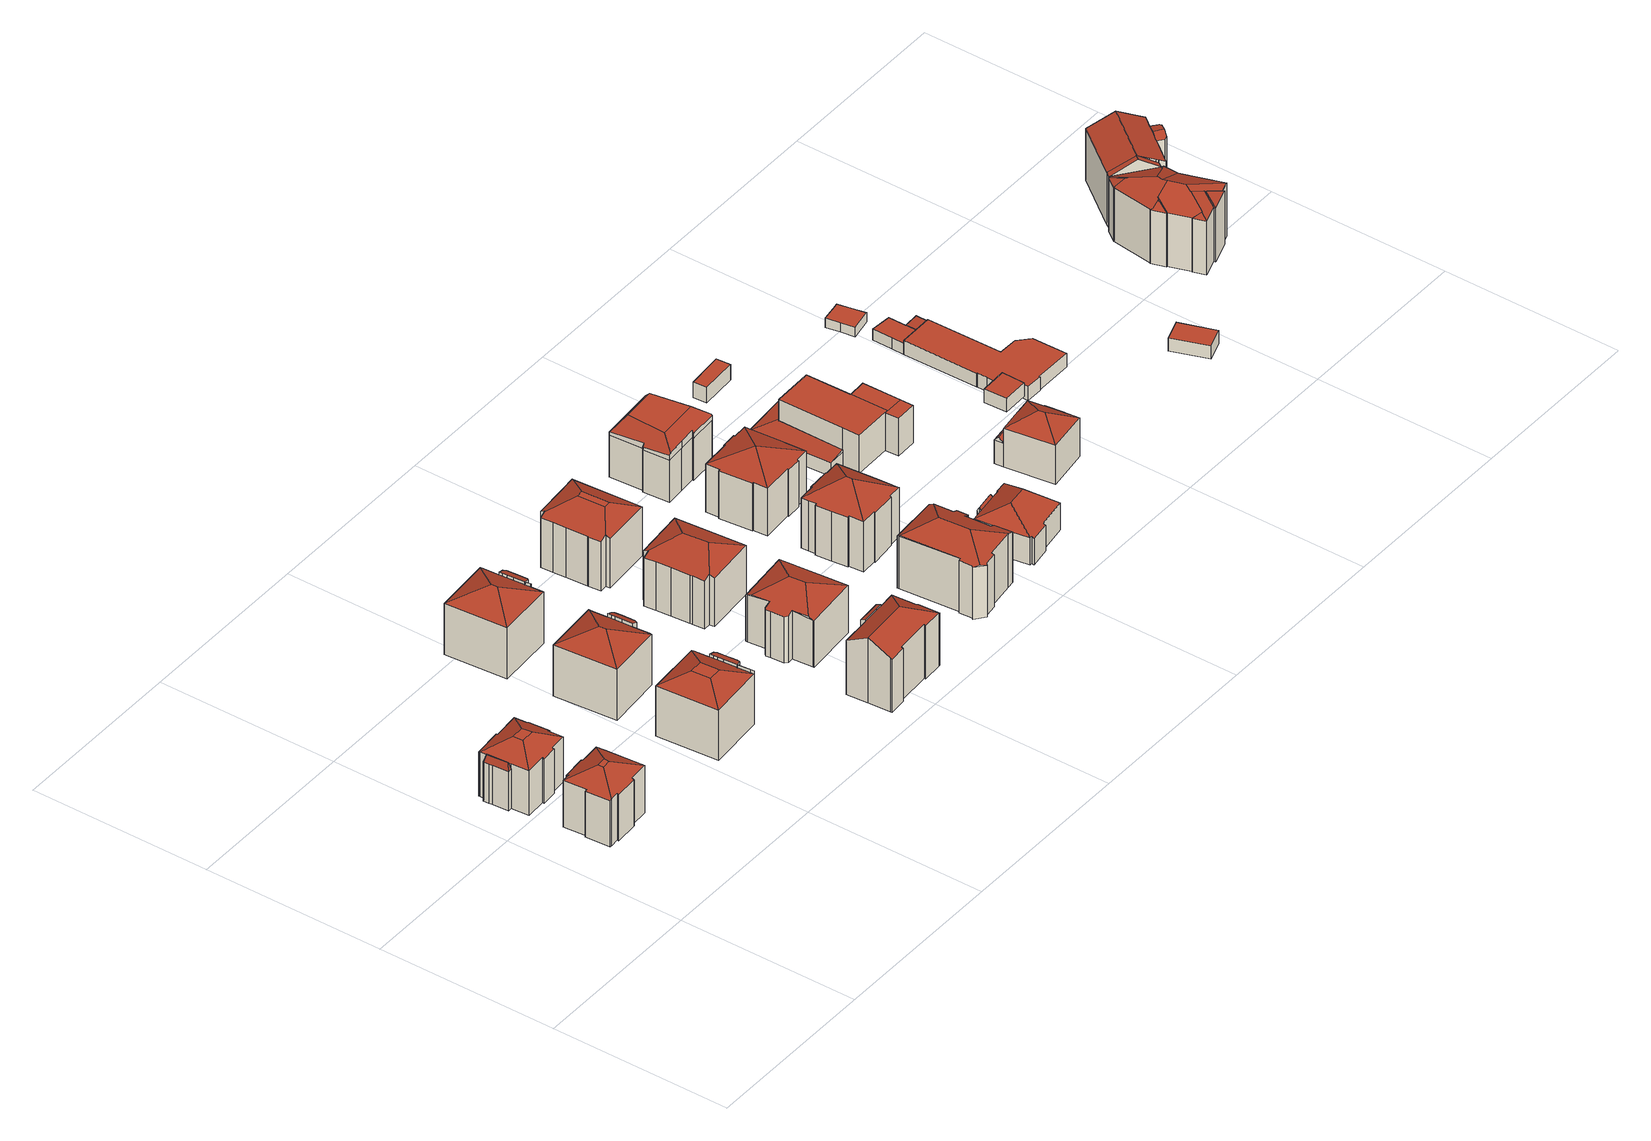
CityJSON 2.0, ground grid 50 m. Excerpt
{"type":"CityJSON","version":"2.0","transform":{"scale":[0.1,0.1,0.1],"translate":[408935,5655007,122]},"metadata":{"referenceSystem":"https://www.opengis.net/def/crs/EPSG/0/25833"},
"CityObjects":{
"building1":{"type":"Building","attributes":{"Dachtyp_tdc":"tdcCutTentRoof","Gemeindeschluessel":14612000,"Dachneigung":26.73,"QualitaetDacherkennung":66,"Geometrietyp2DReferenz":"3000","measuredHeight":16.98,"function":"31001_9998","roofType":"9999"},"geometry":[{"type":"Solid","lod":"2","boundaries":[[[[0,1,2,3]],[[1,4,5,2]],[[4,6,7,5]],[[6,8,9,7]],[[8,10,11,9]],[[10,12,13,11]],[[12,14,15,13]],[[14,16,17,15]],[[16,18,19,17]],[[18,20,21,19]],[[20,22,23,21]],[[22,24,25,23]],[[24,26,27,25]],[[26,28,29,27]],[[28,30,31,29]],[[30,32,33,31]],[[32,0,3,33]],[[10,8,6,4,34,35]],[[20,18,16,14,12,10,35,36]],[[28,26,24,22,20,36,37]],[[4,1,0,32,30,28,37,34]],[[37,36,35,34]],[[3,2,5,7,9,11,13,15,17,19,21,23,25,27,29,31,33]]]],"semantics":{"surfaces":[{"type":"WallSurface"},{"type":"RoofSurface"},{"type":"GroundSurface"}],"values":[[0,0,0,0,0,0,0,0,0,0,0,0,0,0,0,0,0,1,1,1,1,1,2]]}}]},
"building2":{"type":"Building","attributes":{"Gemeindeschluessel":14612000,"Geometrietyp2DReferenz":"3000","function":"31001_9998","roofType":"9999"},"children":["building2-1","building2-2"]},
"building2-1":{"type":"BuildingPart","attributes":{"Dachtyp_tdc":"tdcFreeFormRoof","Dachneigung":77.11,"QualitaetDacherkennung":40,"Geometrietyp2DReferenz":"3000","measuredHeight":13.89,"roofType":"5000"},"parents":["building2"],"geometry":[{"type":"MultiSurface","lod":"2","boundaries":[[[38,39,40,41]],[[42,43,44,45]],[[43,46,47,44]],[[41,40,45,44,47,48]],[[46,49,48,47]],[[49,38,41,48]],[[43,42,50]],[[42,39,51,50]],[[39,38,51]],[[38,49,46,43,50,51]]],"semantics":{"surfaces":[{"type":"WallSurface"},{"type":"GroundSurface"},{"type":"RoofSurface"}],"values":[0,0,0,1,0,0,2,2,2,2]}}]},
"building2-2":{"type":"BuildingPart","attributes":{"Dachtyp_tdc":"tdcCutTentRoof","Dachneigung":28.08,"QualitaetDacherkennung":57,"Geometrietyp2DReferenz":"3000","measuredHeight":16.33,"roofType":"9999"},"parents":["building2"],"geometry":[{"type":"MultiSurface","lod":"2","boundaries":[[[52,53,54,55]],[[53,56,57,54]],[[56,58,59,57]],[[58,60,61,59]],[[60,62,63,61]],[[62,64,65,63]],[[64,66,67,65]],[[66,68,69,67]],[[68,70,71,69]],[[70,72,73,71]],[[72,74,75,73]],[[74,76,45,75]],[[76,42,45]],[[53,52,77,78,79,80,81]],[[80,82,83,81]],[[55,54,57,59,61,63,65,67,69,71,73,75,45,40,84,85,86]],[[87,40,39]],[[87,79,84,40]],[[79,78,85,84]],[[78,77,86,85]],[[77,52,55,86]],[[64,62,60,58,56,53,81,83]],[[74,72,70,68,66,64,83,82]],[[79,87,76,74,82,80]]],"semantics":{"surfaces":[{"type":"WallSurface"},{"type":"RoofSurface"},{"type":"GroundSurface"}],"values":[0,0,0,0,0,0,0,0,0,0,0,0,0,1,1,2,0,0,0,0,0,1,1,1]}}]},
"building3":{"type":"Building","attributes":{"Gemeindeschluessel":14612000,"Geometrietyp2DReferenz":"3000","function":"31001_9998","roofType":"9999"},"children":["building3-1","building3-2"]},
"building3-1":{"type":"BuildingPart","attributes":{"Dachtyp_tdc":"tdcPolyFlatRoof","Dachneigung":19.71,"QualitaetDacherkennung":55,"Geometrietyp2DReferenz":"3000","measuredHeight":15.86,"roofType":"2100"},"parents":["building3"],"geometry":[{"type":"MultiSurface","lod":"2","boundaries":[[[88,89,90,91]],[[89,92,93,90]],[[92,94,95,93]],[[94,96,97,95]],[[96,98,99,97]],[[98,100,101,99]],[[100,102,103,101]],[[102,104,105,106,103]],[[107,88,91,108,109]],[[107,104,102,100,98,96,94,92,89,88]],[[91,90,93,95,97,99,101,103,106,108]]],"semantics":{"surfaces":[{"type":"WallSurface"},{"type":"RoofSurface"},{"type":"GroundSurface"}],"values":[0,0,0,0,0,0,0,0,0,1,2]}}]},
"building3-2":{"type":"BuildingPart","attributes":{"Dachtyp_tdc":"tdcCutTentRoof","Dachneigung":25,"QualitaetDacherkennung":68,"Geometrietyp2DReferenz":"3000","measuredHeight":17.75,"roofType":"9999"},"parents":["building3"],"geometry":[{"type":"MultiSurface","lod":"2","boundaries":[[[105,110,111,106]],[[110,112,113,111]],[[112,114,115,113]],[[114,116,117,115]],[[116,109,108,117]],[[110,105,118,119]],[[112,110,119,120]],[[114,112,120,121]],[[105,109,116,114,121,118]],[[121,120,119,118]],[[106,111,113,115,117,108]]],"semantics":{"surfaces":[{"type":"WallSurface"},{"type":"RoofSurface"},{"type":"GroundSurface"}],"values":[0,0,0,0,0,1,1,1,1,1,2]}}]},
"building4":{"type":"Building","attributes":{"Gemeindeschluessel":14612000,"Geometrietyp2DReferenz":"3000","function":"31001_9998","roofType":"9999"},"children":["building4-1","building4-2"]},
"building4-1":{"type":"BuildingPart","attributes":{"Dachtyp_tdc":"tdcHipRoof","Dachneigung":24.87,"QualitaetDacherkennung":75,"Geometrietyp2DReferenz":"3000","measuredHeight":18.66,"roofType":"3200"},"parents":["building4"],"geometry":[{"type":"MultiSurface","lod":"2","boundaries":[[[122,123,124,125]],[[123,126,127,124]],[[126,128,129,127]],[[128,130,131,129]],[[130,132,133,131]],[[132,134,135,133]],[[134,136,137,135]],[[136,138,139,137]],[[130,128,140]],[[134,132,141]],[[128,126,123,122,138,136,134,141,140]],[[132,130,140,141]],[[125,124,127,129,131,133,135,137,139]]],"semantics":{"surfaces":[{"type":"WallSurface"},{"type":"RoofSurface"},{"type":"GroundSurface"}],"values":[0,0,0,0,0,0,0,0,1,1,1,1,2]}}]},
"building4-2":{"type":"BuildingPart","attributes":{"Dachtyp_tdc":"tdcPolyFlatRoof","Dachneigung":23.01,"QualitaetDacherkennung":56,"Geometrietyp2DReferenz":"3000","measuredHeight":16.07,"roofType":"2100"},"parents":["building4"],"geometry":[{"type":"MultiSurface","lod":"2","boundaries":[[[142,143,144,139,138]],[[143,145,146,144]],[[145,147,148,146]],[[147,149,150,148]],[[149,151,152,150]],[[151,153,154,152]],[[153,155,122,125,154]],[[153,151,149,147,145,143,142,155]],[[125,139,144,146,148,150,152,154]]],"semantics":{"surfaces":[{"type":"WallSurface"},{"type":"RoofSurface"},{"type":"GroundSurface"}],"values":[0,0,0,0,0,0,0,1,2]}}]},
"building5":{"type":"Building","attributes":{"Gemeindeschluessel":14612000,"Geometrietyp2DReferenz":"3000","function":"31001_9998","roofType":"9999"},"children":["building5-1","building5-2"]},
"building5-1":{"type":"BuildingPart","attributes":{"Dachtyp_tdc":"tdcHipRoof","Dachneigung":24.49,"QualitaetDacherkennung":75,"Geometrietyp2DReferenz":"3000","measuredHeight":18.8,"roofType":"3200"},"parents":["building5"],"geometry":[{"type":"MultiSurface","lod":"2","boundaries":[[[156,157,158,159]],[[157,160,161,158]],[[160,162,163,161]],[[162,164,165,163]],[[164,166,167,165]],[[166,168,169,167]],[[168,170,171,169]],[[170,172,173,171]],[[168,166,174]],[[164,162,175]],[[166,164,175,174]],[[162,160,157,156,172,170,168,174,175]],[[159,158,161,163,165,167,169,171,173]]],"semantics":{"surfaces":[{"type":"WallSurface"},{"type":"RoofSurface"},{"type":"GroundSurface"}],"values":[0,0,0,0,0,0,0,0,1,1,1,1,2]}}]},
"building5-2":{"type":"BuildingPart","attributes":{"Dachtyp_tdc":"tdcPolyFlatRoof","Dachneigung":21.54,"QualitaetDacherkennung":62,"Geometrietyp2DReferenz":"3000","measuredHeight":16.21,"roofType":"2100"},"parents":["building5"],"geometry":[{"type":"MultiSurface","lod":"2","boundaries":[[[176,177,178,179]],[[177,180,181,178]],[[180,182,183,181]],[[182,184,185,183]],[[184,186,187,185]],[[186,188,158,187]],[[188,189,156,159,158]],[[190,176,179,173,172]],[[190,189,188,186,184,182,180,177,176]],[[179,178,181,183,185,187,158,159,173]]],"semantics":{"surfaces":[{"type":"WallSurface"},{"type":"RoofSurface"},{"type":"GroundSurface"}],"values":[0,0,0,0,0,0,0,0,1,2]}}]},
"building6":{"type":"Building","attributes":{"Gemeindeschluessel":14612000,"Geometrietyp2DReferenz":"3000","function":"31001_9998","roofType":"9999"},"children":["building6-1","building6-2"]},
"building6-1":{"type":"BuildingPart","attributes":{"Dachtyp_tdc":"tdcPolyFlatRoof","Dachneigung":26.39,"QualitaetDacherkennung":33,"Geometrietyp2DReferenz":"3000","measuredHeight":16.62,"roofType":"2100"},"parents":["building6"],"geometry":[{"type":"MultiSurface","lod":"2","boundaries":[[[191,192,193,194,195]],[[196,197,198,199,200]],[[197,191,195,198]],[[197,196,192,191]],[[195,194,199,198]]],"semantics":{"surfaces":[{"type":"WallSurface"},{"type":"RoofSurface"},{"type":"GroundSurface"}],"values":[0,0,0,1,2]}}]},
"building6-2":{"type":"BuildingPart","attributes":{"Dachtyp_tdc":"tdcHipAndGableRoof","Dachneigung":29,"QualitaetDacherkennung":62,"Geometrietyp2DReferenz":"3000","measuredHeight":19.42,"roofType":"5000"},"parents":["building6"],"geometry":[{"type":"MultiSurface","lod":"2","boundaries":[[[201,202,203,204]],[[202,205,206,203]],[[205,207,208,206]],[[207,209,210,208]],[[209,211,212,210]],[[211,200,199,212]],[[193,213,214,194]],[[213,215,216,214]],[[215,217,218,216]],[[217,219,220,218]],[[219,221,222,220]],[[221,223,224,222]],[[223,225,226,224]],[[225,201,204,226]],[[221,219,217,215,213,227]],[[213,193,200,211,209,227]],[[209,207,205,202,201,225,223,221,227]],[[204,203,206,208,210,212,199,194,214,216,218,220,222,224,226]]],"semantics":{"surfaces":[{"type":"WallSurface"},{"type":"RoofSurface"},{"type":"GroundSurface"}],"values":[0,0,0,0,0,0,0,0,0,0,0,0,0,0,1,1,1,2]}}]},
"building7":{"type":"Building","attributes":{"Dachtyp_tdc":"tdcFreeFormRoof","Gemeindeschluessel":14612000,"Dachneigung":18.86,"QualitaetDacherkennung":61,"Geometrietyp2DReferenz":"3000","measuredHeight":17.01,"function":"31001_9998","roofType":"5000"},"geometry":[{"type":"Solid","lod":"2","boundaries":[[[[228,229,230,231]],[[229,232,233,230]],[[232,234,235,233]],[[234,236,237,235]],[[236,238,239,237]],[[238,240,241,239]],[[240,242,243,241]],[[242,244,245,243]],[[244,242,246,247,248]],[[249,250,240,238,236]],[[246,242,240,250]],[[251,247,246,250,249,234,232,229,228,252,253]],[[251,248,247]],[[236,234,249]],[[245,254,255,256,257,231,230,233,235,237,239,241,243]],[[244,248,254,245]],[[248,251,255,254]],[[251,253,256,255]],[[253,252,257,256]],[[252,228,231,257]]]],"semantics":{"surfaces":[{"type":"WallSurface"},{"type":"RoofSurface"},{"type":"GroundSurface"}],"values":[[0,0,0,0,0,0,0,0,1,1,1,1,0,0,2,0,0,0,0,0]]}}]},
"building8":{"type":"Building","attributes":{"Dachtyp_tdc":"tdcFreeFormRoof","Gemeindeschluessel":14612000,"Dachneigung":17.8,"QualitaetDacherkennung":65,"Geometrietyp2DReferenz":"3000","measuredHeight":17.29,"function":"31001_9998","roofType":"5000"},"geometry":[{"type":"Solid","lod":"2","boundaries":[[[[258,259,260,261]],[[259,262,263,260]],[[262,264,265,263]],[[264,266,267,265]],[[266,268,269,267]],[[268,270,271,269]],[[270,272,273,271]],[[272,274,275,273]],[[274,276,277,275]],[[276,278,279,277]],[[278,280,281,279]],[[280,258,261,281]],[[272,270,282,283]],[[284,285,268,266]],[[282,270,268,285]],[[274,283,282,285,284,264,262,259,258,280,278,276]],[[274,272,283]],[[266,264,284]],[[261,260,263,265,267,269,271,273,275,277,279,281]]]],"semantics":{"surfaces":[{"type":"WallSurface"},{"type":"RoofSurface"},{"type":"GroundSurface"}],"values":[[0,0,0,0,0,0,0,0,0,0,0,0,1,1,1,1,0,0,2]]}}]},
"building9":{"type":"Building","attributes":{"Dachtyp_tdc":"tdcFreeFormRoof","Gemeindeschluessel":14612000,"Dachneigung":18.65,"QualitaetDacherkennung":57,"Geometrietyp2DReferenz":"3000","measuredHeight":17.56,"function":"31001_9998","roofType":"5000"},"geometry":[{"type":"Solid","lod":"2","boundaries":[[[[286,287,288,289]],[[287,290,291,288]],[[290,292,293,291]],[[292,294,295,293]],[[294,296,297,295]],[[296,298,299,297]],[[298,300,301,299]],[[300,302,303,301]],[[302,304,305,303]],[[304,306,307,305]],[[306,308,309,307]],[[308,310,311,309]],[[310,286,289,311]],[[296,312,313,300,298]],[[300,313,314,315,286,310,308,306,304,302]],[[316,294,292,290,287,315,314]],[[312,296,294,316]],[[313,312,316,314]],[[287,286,315]],[[289,288,291,293,295,297,299,301,303,305,307,309,311]]]],"semantics":{"surfaces":[{"type":"WallSurface"},{"type":"RoofSurface"},{"type":"GroundSurface"}],"values":[[0,0,0,0,0,0,0,0,0,0,0,0,0,1,1,1,1,1,0,2]]}}]},
"building10":{"type":"Building","attributes":{"Dachtyp_tdc":"tdcFreeFormRoof","Gemeindeschluessel":14612000,"Dachneigung":24.29,"QualitaetDacherkennung":61,"Geometrietyp2DReferenz":"3000","measuredHeight":18.85,"function":"31001_9998","roofType":"5000"},"geometry":[{"type":"Solid","lod":"2","boundaries":[[[[317,318,319,320]],[[318,321,322,319]],[[321,323,324,322]],[[323,325,326,324]],[[325,327,328,326]],[[329,330,331,332,333,334,335,336]],[[337,338,321,318,317,339]],[[331,340,341,342,343,344,327,325,323,338,337,332]],[[333,332,337,339,345,346,347,348]],[[330,340,331]],[[317,345,339]],[[323,321,338]],[[348,334,333]],[[328,349,350,351,352,353,354,355,356,357,358,359,360,361,362,320,319,322,324,326]],[[327,344,349,328]],[[344,343,350,349]],[[343,342,351,350]],[[342,341,352,351]],[[341,340,353,352]],[[340,330,354,353]],[[330,329,355,354]],[[329,336,356,355]],[[336,335,357,356]],[[335,334,358,357]],[[334,348,359,358]],[[348,347,360,359]],[[347,346,361,360]],[[346,345,362,361]],[[345,317,320,362]]]],"semantics":{"surfaces":[{"type":"WallSurface"},{"type":"RoofSurface"},{"type":"GroundSurface"}],"values":[[0,0,0,0,0,1,1,1,1,0,0,0,0,2,0,0,0,0,0,0,0,0,0,0,0,0,0,0,0]]}}]},
"building11":{"type":"Building","attributes":{"Dachtyp_tdc":"tdcHipRoof","Gemeindeschluessel":14612000,"Dachneigung":30.16,"QualitaetDacherkennung":47,"Geometrietyp2DReferenz":"3000","measuredHeight":19.19,"function":"31001_9998","roofType":"3200"},"geometry":[{"type":"Solid","lod":"2","boundaries":[[[[363,364,365,366]],[[364,367,368,365]],[[367,369,370,368]],[[369,371,372,370]],[[371,373,374,372]],[[373,375,376,374]],[[375,377,378,376]],[[377,379,380,378]],[[379,381,382,380]],[[381,383,384,382]],[[383,385,386,384]],[[385,387,388,386]],[[387,389,390,388]],[[389,391,392,390]],[[391,393,394,392]],[[393,395,396,394]],[[395,397,398,396]],[[397,399,400,398]],[[399,401,402,400]],[[401,403,404,402]],[[403,363,366,404]],[[399,397,395,393,391,389,405]],[[381,379,377,375,373,371,406]],[[389,387,385,383,381,406,405]],[[371,369,367,364,363,403,401,399,405,406]],[[366,365,368,370,372,374,376,378,380,382,384,386,388,390,392,394,396,398,400,402,404]]]],"semantics":{"surfaces":[{"type":"WallSurface"},{"type":"RoofSurface"},{"type":"GroundSurface"}],"values":[[0,0,0,0,0,0,0,0,0,0,0,0,0,0,0,0,0,0,0,0,0,1,1,1,1,2]]}}]},
"building12":{"type":"Building","attributes":{"Gemeindeschluessel":14612000,"Geometrietyp2DReferenz":"3000","function":"31001_9998","roofType":"9999"},"children":["building12-1","building12-2"]},
"building12-1":{"type":"BuildingPart","attributes":{"Dachtyp_tdc":"tdcFreeFormRoof","Dachneigung":62.39,"QualitaetDacherkennung":47,"Geometrietyp2DReferenz":"3000","measuredHeight":13.02,"roofType":"5000"},"parents":["building12"],"geometry":[{"type":"MultiSurface","lod":"2","boundaries":[[[407,408,409,410]],[[408,411,412,409]],[[411,413,414,412]],[[413,415,416,414]],[[415,417,418,416]],[[417,415,419]],[[415,413,420,419]],[[413,411,408,407,411,420]],[[411,417,419,420]],[[409,412,414,416,418,412,410]]],"semantics":{"surfaces":[{"type":"WallSurface"},{"type":"RoofSurface"},{"type":"GroundSurface"}],"values":[0,0,0,0,0,1,1,1,1,2]}}]},
"building12-2":{"type":"BuildingPart","attributes":{"Dachtyp_tdc":"tdcTentRoof","Dachneigung":20.46,"QualitaetDacherkennung":60,"Geometrietyp2DReferenz":"3000","measuredHeight":17.41,"roofType":"3500"},"parents":["building12"],"geometry":[{"type":"MultiSurface","lod":"2","boundaries":[[[421,422,423,424]],[[422,425,426,423]],[[425,427,428,426]],[[427,429,410,428]],[[429,407,410]],[[430,418,417]],[[430,431,432,418]],[[431,433,434,432]],[[433,435,436,434]],[[435,437,438,436]],[[437,439,440,438]],[[439,441,442,440]],[[441,443,444,442]],[[443,445,446,444]],[[445,447,448,446]],[[447,449,450,448]],[[449,451,452,450]],[[451,453,454,452]],[[453,455,456,454]],[[455,421,424,456]],[[431,430,429,427,425,457]],[[441,439,437,435,433,431,457]],[[451,449,447,445,443,441,457]],[[425,422,421,455,453,451,457]],[[424,423,426,428,410,412,418,432,434,436,438,440,442,444,446,448,450,452,454,456]]],"semantics":{"surfaces":[{"type":"WallSurface"},{"type":"RoofSurface"},{"type":"GroundSurface"}],"values":[0,0,0,0,0,0,0,0,0,0,0,0,0,0,0,0,0,0,0,0,1,1,1,1,2]}}]},
"building13":{"type":"Building","attributes":{"Dachtyp_tdc":"tdcPolyFlatRoof","Gemeindeschluessel":14612000,"Dachneigung":4.32,"QualitaetDacherkennung":71,"Geometrietyp2DReferenz":"3000","measuredHeight":3.42,"function":"31001_9998","roofType":"2100"},"geometry":[{"type":"Solid","lod":"2","boundaries":[[[[458,459,460,461]],[[459,462,463,460]],[[462,464,465,463]],[[464,458,461,465]],[[464,462,459,458]],[[461,460,463,465]]]],"semantics":{"surfaces":[{"type":"WallSurface"},{"type":"RoofSurface"},{"type":"GroundSurface"}],"values":[[0,0,0,0,1,2]]}}]},
"building14":{"type":"Building","attributes":{"Dachtyp_tdc":"tdcPolyFlatRoof","Gemeindeschluessel":14612000,"Dachneigung":3.71,"QualitaetDacherkennung":83,"Geometrietyp2DReferenz":"3000","measuredHeight":3.34,"function":"31001_9998","roofType":"2100"},"geometry":[{"type":"Solid","lod":"2","boundaries":[[[[466,467,468,469]],[[467,470,471,468]],[[470,472,473,471]],[[472,474,475,473]],[[474,476,477,475]],[[476,478,479,477]],[[478,458,480,479]],[[458,466,469,480]],[[458,478,476,474,472,470,467,466]],[[469,468,471,473,475,477,479,480]]]],"semantics":{"surfaces":[{"type":"WallSurface"},{"type":"RoofSurface"},{"type":"GroundSurface"}],"values":[[0,0,0,0,0,0,0,0,1,2]]}}]},
"building15":{"type":"Building","attributes":{"Dachtyp_tdc":"tdcFreeFormRoof","Gemeindeschluessel":14612000,"Dachneigung":2.42,"QualitaetDacherkennung":32,"Geometrietyp2DReferenz":"3000","measuredHeight":17.96,"function":"31001_9998","roofType":"5000"},"geometry":[{"type":"Solid","lod":"2","boundaries":[[[[481,482,483,484]],[[482,485,486,483]],[[485,487,488,486]],[[487,489,490,488]],[[489,491,492,490]],[[491,493,494,492]],[[493,495,496,494]],[[495,497,498,496]],[[497,499,500,498]],[[499,501,502,500]],[[501,503,504,502]],[[503,505,506,504]],[[505,507,508,506]],[[507,509,510,508]],[[509,511,512,510]],[[511,513,514,512]],[[513,515,516,514]],[[517,487,485,518,519,520,521,522]],[[523,517,522,524,525,526,527,528,529,530,531]],[[532,525,524,533,534,535,536,537]],[[538,539,534,533,521,520,540]],[[524,522,521,533]],[[513,538,540,515]],[[515,540,520,519,481]],[[511,539,538,513]],[[509,535,534,539,511]],[[503,532,537,505]],[[515,481,484,516]],[[505,537,536,507]],[[507,536,535,509]],[[501,526,525,532,503]],[[489,523,531,491]],[[491,531,530,493]],[[493,530,529,495]],[[495,529,528,497]],[[497,528,527,499]],[[487,517,523,489]],[[481,519,518,482]],[[499,527,526,501]],[[484,483,486,488,490,492,494,496,498,500,502,504,506,508,510,512,514,516]],[[482,518,485]]]],"semantics":{"surfaces":[{"type":"WallSurface"},{"type":"RoofSurface"},{"type":"GroundSurface"}],"values":[[0,0,0,0,0,0,0,0,0,0,0,0,0,0,0,0,0,1,1,1,1,1,0,0,0,0,0,0,0,0,0,0,0,0,0,0,0,0,0,2,0]]}}]},
"building16":{"type":"Building","attributes":{"Gemeindeschluessel":14612000,"Geometrietyp2DReferenz":"3000","function":"31001_9998","roofType":"9999"},"children":["building16-1","building16-2"]},
"building16-1":{"type":"BuildingPart","attributes":{"Dachtyp_tdc":"tdcHipRoof","Dachneigung":30.55,"QualitaetDacherkennung":86,"Geometrietyp2DReferenz":"3000","measuredHeight":12.38,"roofType":"3200"},"parents":["building16"],"geometry":[{"type":"MultiSurface","lod":"2","boundaries":[[[541,542,543,544]],[[542,545,546,543]],[[545,547,548,546]],[[547,549,550,548]],[[549,551,552,550]],[[551,553,554,552]],[[553,555,556,554]],[[555,557,558,556]],[[557,559,558]],[[560,561,562,563,564]],[[557,555,553,551,549,547,545,565]],[[566,567,568,569,570,571,572]],[[545,542,541,573,574,566,572,565]],[[571,575,576,561,560,557,565,572]],[[562,577,578,579,580,581,582,583,584,585,586,544,543,546,548,550,552,554,556,558,563]],[[561,576,577,562]],[[576,575,578,577]],[[575,571,579,578]],[[571,570,580,579]],[[570,569,581,580]],[[569,568,582,581]],[[568,567,583,582]],[[567,566,584,583]],[[566,574,585,584]],[[574,573,586,585]],[[573,541,544,586]]],"semantics":{"surfaces":[{"type":"WallSurface"},{"type":"RoofSurface"},{"type":"GroundSurface"}],"values":[0,0,0,0,0,0,0,0,0,0,1,1,1,1,2,0,0,0,0,0,0,0,0,0,0,0]}}]},
"building16-2":{"type":"BuildingPart","attributes":{"Dachtyp_tdc":"tdcFreeFormRoof","Dachneigung":59.35,"QualitaetDacherkennung":21,"Geometrietyp2DReferenz":"3000","measuredHeight":8.04,"roofType":"5000"},"parents":["building16"],"geometry":[{"type":"MultiSurface","lod":"2","boundaries":[[[587,588,589,590]],[[588,591,592,589]],[[591,593,594,592]],[[593,595,596,594]],[[595,597,598,596]],[[597,564,563,598]],[[559,587,590,558]],[[597,595,599]],[[595,593,591,599]],[[591,588,587,559,564,597,599]],[[590,589,592,594,596,598,563,558]]],"semantics":{"surfaces":[{"type":"WallSurface"},{"type":"RoofSurface"},{"type":"GroundSurface"}],"values":[0,0,0,0,0,0,0,1,1,1,2]}}]},
"building17":{"type":"Building","attributes":{"Dachtyp_tdc":"tdcFreeFormRoof","Gemeindeschluessel":14612000,"Dachneigung":10.04,"QualitaetDacherkennung":53,"Geometrietyp2DReferenz":"3000","measuredHeight":5.28,"function":"31001_9998","roofType":"5000"},"geometry":[{"type":"Solid","lod":"2","boundaries":[[[[600,601,602,603]],[[601,604,605,602]],[[604,606,607,605]],[[606,608,609,607]],[[608,610,611,609]],[[610,612,613,611]],[[612,614,615,613]],[[614,616,617,615]],[[616,600,603,617]],[[618,619,620,606]],[[621,618,606,604,601,622]],[[623,620,619]],[[600,622,601]],[[608,606,620]],[[610,608,620,623]],[[614,612,619,618]],[[616,614,618,621]],[[612,610,623,619]],[[600,616,621,622]],[[603,602,605,607,609,611,613,615,617]]]],"semantics":{"surfaces":[{"type":"WallSurface"},{"type":"RoofSurface"},{"type":"GroundSurface"}],"values":[[0,0,0,0,0,0,0,0,0,1,1,1,0,0,0,0,0,0,0,2]]}}]},
"building18":{"type":"Building","attributes":{"Gemeindeschluessel":14612000,"Geometrietyp2DReferenz":"3000","function":"31001_9998","roofType":"9999"},"children":["building18-1","building18-2","building18-3"]},
"building18-1":{"type":"BuildingPart","attributes":{"Dachtyp_tdc":"tdcPolyFlatRoof","Dachneigung":0,"QualitaetDacherkennung":64,"Geometrietyp2DReferenz":"3000","measuredHeight":11.07,"roofType":"1000"},"parents":["building18"],"geometry":[{"type":"MultiSurface","lod":"2","boundaries":[[[624,625,626,627]],[[624,628,629,625]],[[628,630,631,629]],[[630,628,624,627,632]],[[626,625,629,631,633]]],"semantics":{"surfaces":[{"type":"WallSurface"},{"type":"RoofSurface"},{"type":"GroundSurface"}],"values":[0,0,0,1,2]}}]},
"building18-2":{"type":"BuildingPart","attributes":{"Dachtyp_tdc":"tdcPolyFlatRoof","Dachneigung":0,"QualitaetDacherkennung":86,"Geometrietyp2DReferenz":"3000","measuredHeight":11.3,"roofType":"1000"},"parents":["building18"],"geometry":[{"type":"MultiSurface","lod":"2","boundaries":[[[634,635,611,617]],[[635,636,637,611]],[[636,638,639,640,637]],[[641,642,643,631,630]],[[642,644,603,643]],[[644,634,617,603]],[[644,642,641,645,638,636,635,634]],[[617,611,637,640,633,631,643,603]]],"semantics":{"surfaces":[{"type":"WallSurface"},{"type":"RoofSurface"},{"type":"GroundSurface"}],"values":[0,0,0,0,0,0,1,2]}}]},
"building18-3":{"type":"BuildingPart","attributes":{"Dachtyp_tdc":"tdcPolyFlatRoof","Dachneigung":0,"QualitaetDacherkennung":51,"Geometrietyp2DReferenz":"3000","measuredHeight":11.06,"roofType":"1000"},"parents":["building18"],"geometry":[{"type":"MultiSurface","lod":"2","boundaries":[[[639,646,647,640]],[[646,627,626,647]],[[632,627,646,639]],[[640,647,626,633]]],"semantics":{"surfaces":[{"type":"WallSurface"},{"type":"RoofSurface"},{"type":"GroundSurface"}],"values":[0,0,1,2]}}]},
"building19":{"type":"Building","attributes":{"Dachtyp_tdc":"tdcPolyFlatRoof","Gemeindeschluessel":14612000,"Dachneigung":0,"QualitaetDacherkennung":58,"Geometrietyp2DReferenz":"3000","measuredHeight":4.61,"function":"31001_9998","roofType":"1000"},"geometry":[{"type":"Solid","lod":"2","boundaries":[[[[648,649,650,651]],[[649,652,653,650]],[[652,654,655,653]],[[654,648,651,655]],[[654,652,649,648]],[[651,650,653,655]]]],"semantics":{"surfaces":[{"type":"WallSurface"},{"type":"RoofSurface"},{"type":"GroundSurface"}],"values":[[0,0,0,0,1,2]]}}]},
"building20":{"type":"Building","attributes":{"Gemeindeschluessel":14612000,"Geometrietyp2DReferenz":"3000","function":"31001_9998","roofType":"9999"},"children":["building20-1","building20-2"]},
"building20-1":{"type":"BuildingPart","attributes":{"Dachtyp_tdc":"tdcHipRoof","Dachneigung":29.46,"QualitaetDacherkennung":70,"Geometrietyp2DReferenz":"3000","measuredHeight":14.81,"roofType":"3200"},"parents":["building20"],"geometry":[{"type":"MultiSurface","lod":"2","boundaries":[[[656,657,658,659]],[[657,660,661,658]],[[660,662,663,661]],[[662,664,665,666,663]],[[667,668,669,670,671]],[[668,672,673,669]],[[672,674,675,673]],[[674,656,659,675]],[[662,660,676]],[[668,667,664,677]],[[660,657,656,674,672,668,677,676]],[[664,662,676,677]],[[659,658,661,663,666,670,669,673,675]]],"semantics":{"surfaces":[{"type":"WallSurface"},{"type":"RoofSurface"},{"type":"GroundSurface"}],"values":[0,0,0,0,0,0,0,0,1,1,1,1,2]}}]},
"building20-2":{"type":"BuildingPart","attributes":{"Dachtyp_tdc":"tdcFreeFormRoof","Dachneigung":44.06,"QualitaetDacherkennung":17,"Geometrietyp2DReferenz":"3000","measuredHeight":8.14,"roofType":"5000"},"parents":["building20"],"geometry":[{"type":"MultiSurface","lod":"2","boundaries":[[[678,671,670,679]],[[665,680,681,666]],[[680,678,679,681]],[[682,680,665]],[[683,682,665,671]],[[683,671,678]],[[682,683,678,680]],[[679,670,666,681]]],"semantics":{"surfaces":[{"type":"WallSurface"},{"type":"RoofSurface"},{"type":"GroundSurface"}],"values":[0,0,0,0,1,0,1,2]}}]},
"building21":{"type":"Building","attributes":{"Dachtyp_tdc":"tdcPolyFlatRoof","Gemeindeschluessel":14612000,"Dachneigung":0,"QualitaetDacherkennung":92,"Geometrietyp2DReferenz":"3000","measuredHeight":4.03,"function":"31001_9998","roofType":"1000"},"geometry":[{"type":"Solid","lod":"2","boundaries":[[[[684,685,686,687]],[[685,688,689,686]],[[688,690,691,689]],[[690,692,693,691]],[[692,684,687,693]],[[692,690,688,685,684]],[[687,686,689,691,693]]]],"semantics":{"surfaces":[{"type":"WallSurface"},{"type":"RoofSurface"},{"type":"GroundSurface"}],"values":[[0,0,0,0,0,1,2]]}}]},
"building22":{"type":"Building","attributes":{"Dachtyp_tdc":"tdcPolyFlatRoof","Gemeindeschluessel":14612000,"Dachneigung":0,"QualitaetDacherkennung":42,"Geometrietyp2DReferenz":"3000","measuredHeight":4.09,"function":"31001_9998","roofType":"1000"},"geometry":[{"type":"Solid","lod":"2","boundaries":[[[[694,695,696,697]],[[695,698,699,696]],[[698,700,701,699]],[[700,702,703,701]],[[702,704,705,703]],[[704,706,707,705]],[[706,708,709,707]],[[708,710,711,709]],[[708,706,704,702,700,698,695,694,712,713,714,715,716,717,710]],[[711,718,719,720,721,722,723,697,696,699,701,703,705,707,709]],[[710,717,718,711]],[[717,716,719,718]],[[716,715,720,719]],[[715,714,721,720]],[[714,713,722,721]],[[713,712,723,722]],[[712,694,697,723]]]],"semantics":{"surfaces":[{"type":"WallSurface"},{"type":"RoofSurface"},{"type":"GroundSurface"}],"values":[[0,0,0,0,0,0,0,0,1,2,0,0,0,0,0,0,0]]}}]},
"building23":{"type":"Building","attributes":{"Dachtyp_tdc":"tdcPolyFlatRoof","Gemeindeschluessel":14612000,"Dachneigung":0,"QualitaetDacherkennung":75,"Geometrietyp2DReferenz":"3000","measuredHeight":2.81,"function":"31001_9998","roofType":"1000"},"geometry":[{"type":"Solid","lod":"2","boundaries":[[[[724,725,726,727]],[[725,728,729,726]],[[728,730,731,729]],[[730,732,733,731]],[[732,734,735,733]],[[734,736,737,735]],[[736,724,727,737]],[[736,734,732,730,728,725,724]],[[727,726,729,731,733,735,737]]]],"semantics":{"surfaces":[{"type":"WallSurface"},{"type":"RoofSurface"},{"type":"GroundSurface"}],"values":[[0,0,0,0,0,0,0,1,2]]}}]},
"building24":{"type":"Building","attributes":{"Gemeindeschluessel":14612000,"Geometrietyp2DReferenz":"3000","function":"31001_9998","roofType":"9999"},"children":["building24-1","building24-2"]},
"building24-1":{"type":"BuildingPart","attributes":{"Dachtyp_tdc":"tdcPolyFlatRoof","Dachneigung":3.76,"QualitaetDacherkennung":87,"Geometrietyp2DReferenz":"3000","measuredHeight":3.71,"roofType":"2100"},"parents":["building24"],"geometry":[{"type":"MultiSurface","lod":"2","boundaries":[[[738,739,740,741,722]],[[742,743,744,745,746]],[[743,738,722,744]],[[743,742,739,738]],[[722,741,745,744]]],"semantics":{"surfaces":[{"type":"WallSurface"},{"type":"RoofSurface"},{"type":"GroundSurface"}],"values":[0,0,0,1,2]}}]},
"building24-2":{"type":"BuildingPart","attributes":{"Dachtyp_tdc":"tdcPolyFlatRoof","Dachneigung":0,"QualitaetDacherkennung":95,"Geometrietyp2DReferenz":"3000","measuredHeight":3.3,"roofType":"1000"},"parents":["building24"],"geometry":[{"type":"MultiSurface","lod":"2","boundaries":[[[747,746,745,748]],[[740,749,721,741]],[[749,750,751,721]],[[750,752,753,751]],[[752,747,748,753]],[[752,750,749,740,746,747]],[[748,745,741,721,751,753]]],"semantics":{"surfaces":[{"type":"WallSurface"},{"type":"RoofSurface"},{"type":"GroundSurface"}],"values":[0,0,0,0,0,1,2]}}]},
"building25":{"type":"Building","attributes":{"Dachtyp_tdc":"tdcPolyFlatRoof","Gemeindeschluessel":14612000,"Dachneigung":0,"QualitaetDacherkennung":81,"Geometrietyp2DReferenz":"3000","measuredHeight":3.93,"function":"31001_9998","roofType":"1000"},"geometry":[{"type":"Solid","lod":"2","boundaries":[[[[754,755,756,757]],[[755,758,759,756]],[[758,760,761,759]],[[760,754,757,761]],[[760,758,755,754]],[[757,756,759,761]]]],"semantics":{"surfaces":[{"type":"WallSurface"},{"type":"RoofSurface"},{"type":"GroundSurface"}],"values":[[0,0,0,0,1,2]]}}]},
"building26":{"type":"Building","attributes":{"Dachtyp_tdc":"tdcFreeFormRoof","Gemeindeschluessel":14612000,"Dachneigung":24.98,"QualitaetDacherkennung":62,"Geometrietyp2DReferenz":"3000","measuredHeight":19.28,"function":"31001_9998","roofType":"5000"},"geometry":[{"type":"Solid","lod":"2","boundaries":[[[[762,763,764,765]],[[766,767,762,765,768]],[[769,770,766,768,771]],[[771,772,773,769]],[[774,770,769,773,775]],[[776,777,778,779,780,781,782,783,784,785,786,787,788,789,790,791,792,793,794,795,796]],[[772,771,777,776]],[[771,768,778,777]],[[768,765,779,778]],[[765,764,780,779]],[[764,797,781,780]],[[797,798,782,781]],[[798,799,783,782]],[[799,800,784,783]],[[800,801,785,784]],[[801,802,786,785]],[[802,803,787,786]],[[803,804,788,787]],[[804,805,789,788]],[[805,806,790,789]],[[806,807,791,790]],[[807,808,792,791]],[[808,809,793,792]],[[809,810,794,793]],[[810,775,795,794]],[[775,773,796,795]],[[773,772,776,796]],[[811,774,775,810]],[[812,811,810,809]],[[813,812,809,808]],[[813,808,807]],[[814,815,816,767,766,770,774,811,812,813,807,806]],[[814,806,805]],[[815,814,805,804]],[[816,815,804,803]],[[817,763,762,767,816,803,802]],[[818,817,802,801]],[[818,801,800]],[[819,763,817,818,800,799]],[[820,819,799,798]],[[820,798,797]],[[763,819,820,797,764]]]],"semantics":{"surfaces":[{"type":"RoofSurface"},{"type":"GroundSurface"},{"type":"WallSurface"}],"values":[[0,0,0,0,0,1,2,2,2,2,2,2,2,2,2,2,2,2,2,2,2,2,2,2,2,2,2,0,0,0,0,0,0,0,0,0,0,0,0,0,0,0]]}}]},
"building27":{"type":"Building","attributes":{"Gemeindeschluessel":14612000,"Geometrietyp2DReferenz":"3000","function":"31001_9998","roofType":"9999"},"children":["building27-1","building27-2","building27-3"]},
"building27-1":{"type":"BuildingPart","attributes":{"Dachtyp_tdc":"tdcFreeFormRoof","Dachneigung":12.41,"QualitaetDacherkennung":39,"Geometrietyp2DReferenz":"3000","measuredHeight":16.33,"roofType":"5000"},"parents":["building27"],"geometry":[{"type":"MultiSurface","lod":"2","boundaries":[[[821,822,823,824]],[[822,825,826,823]],[[825,827,828,826]],[[827,829,830,828]],[[829,831,832,830]],[[831,833,834,832]],[[833,835,836,834]],[[829,827,825,822,821,837,838]],[[838,839,835,840,835,833,831,829]],[[836,841,836,842,824,823,826,828,830,832,834]]],"semantics":{"surfaces":[{"type":"WallSurface"},{"type":"RoofSurface"},{"type":"GroundSurface"}],"values":[0,0,0,0,0,0,0,1,1,2]}}]},
"building27-2":{"type":"BuildingPart","attributes":{"Dachtyp_tdc":"tdcGableRoof","Dachneigung":26.03,"QualitaetDacherkennung":61,"Geometrietyp2DReferenz":"3000","measuredHeight":18.94,"roofType":"3100"},"parents":["building27"],"geometry":[{"type":"MultiSurface","lod":"2","boundaries":[[[843,844,845,841]],[[844,846,847,848,845]],[[849,850,851,852]],[[849,853,854,850]],[[853,855,856,854]],[[855,857,824,856]],[[857,821,824]],[[853,849,852,858,859]],[[859,846,844,843,839,860,837,857,855,853]],[[842,836,841,845,848,861,851,850,854,856,824]]],"semantics":{"surfaces":[{"type":"WallSurface"},{"type":"RoofSurface"},{"type":"GroundSurface"}],"values":[0,0,0,0,0,0,0,1,1,2]}}]},
"building27-3":{"type":"BuildingPart","attributes":{"Dachtyp_tdc":"tdcGableRoof","Dachneigung":26.31,"QualitaetDacherkennung":57,"Geometrietyp2DReferenz":"3000","measuredHeight":18.92,"roofType":"3100"},"parents":["building27"],"geometry":[{"type":"MultiSurface","lod":"2","boundaries":[[[862,852,851,863]],[[847,864,865,848]],[[864,862,863,865]],[[862,864,866]],[[852,862,866,867,858]],[[864,847,868,859,867,866]],[[863,851,861,848,865]]],"semantics":{"surfaces":[{"type":"WallSurface"},{"type":"RoofSurface"},{"type":"GroundSurface"}],"values":[0,0,0,0,1,1,2]}}]}
},
"vertices":[
[117,372,227],[118,367,230],[118,367,90],[117,372,90],[174,370,231],[174,370,90],[176,347,231],[176,347,90],[183,267,231],[183,267,90],[185,239,231],[185,239,90],[131,235,230],[131,235,90],[131,230,227],[131,230,90],[65,225,227],[65,225,90],[65,230,229],[65,230,90],[40,228,229],[40,228,90],[35,228,226],[35,228,90],[30,296,226],[30,296,90],[35,296,229],[35,296,90],[30,360,229],[30,360,90],[53,361,230],[53,361,90],[52,367,226],[52,367,90],[118,307,260],[119,292,260],[93,290,260],[92,305,260],
[0,568,204],[10,568,204],[10,568,88],[0,568,88],[16,499,204],[5,498,204],[5,498,88],[16,499,88],[2,543,204],[2,543,88],[1,552,88],[1,552,204],[10,504,227],[6,563,226],
[85,589,222],[157,595,223],[157,595,88],[85,589,88],[160,559,223],[160,559,88],[165,559,220],[165,559,88],[170,501,220],[170,501,88],[164,501,223],[164,501,88],[167,460,223],[167,460,88],[120,457,222],[120,457,88],[120,452,220],[120,452,88],[77,449,219],[77,449,88],[77,454,222],[77,454,88],[20,450,221],[20,450,88],[16,499,221],[85,594,220],[9,588,219],[9,584,221],[70,534,251],[107,536,251],[73,506,251],[110,508,251],[9,584,88],[9,588,88],[85,594,88],[10,568,221],
[609,352,241],[616,346,238],[616,346,88],[609,352,88],[618,330,238],[618,330,88],[621,293,238],[621,293,88],[621,288,238],[621,288,88],[615,281,241],[615,281,88],[599,276,246],[599,276,88],[602,241,246],[602,241,88],[603,230,246],[603,230,238],[603,230,88],[593,351,246],[593,351,88],[593,351,238],
[446,217,237],[446,217,88],[433,389,237],[433,389,88],[589,400,237],[589,400,88],[590,395,237],[590,395,88],[540,284,265],[502,281,265],[498,334,265],[536,337,265],
[577,561,238],[577,560,238],[577,560,87],[577,561,87],[581,516,238],[581,516,87],[581,509,238],[581,509,87],[427,496,238],[427,496,87],[413,670,238],[413,670,87],[568,682,238],[568,682,87],[568,676,238],[568,676,87],[572,630,238],[572,630,87],[498,580,274],[496,598,274],
[572,630,248],[588,631,241],[588,631,87],[595,626,238],[595,626,87],[597,608,238],[597,608,87],[599,572,238],[599,572,87],[599,570,238],[599,570,87],[593,562,241],[593,562,87],[577,561,248],
[555,839,239],[556,839,239],[556,839,86],[555,839,86],[558,810,239],[558,810,86],[558,804,239],[558,804,86],[402,794,238],[402,794,86],[389,966,238],[389,966,86],[545,977,239],[545,977,86],[546,970,239],[546,970,86],[549,925,239],[549,925,86],[474,893,274],[475,875,274],
[564,927,242],[572,921,239],[572,921,86],[564,927,86],[573,903,239],[573,903,86],[576,864,239],[576,864,86],[570,857,242],[570,857,86],[554,855,248],[554,855,86],[556,839,248],[555,839,248],[549,925,248],
[976,152,241],[976,140,247],[976,140,241],[976,140,81],[976,152,81],[909,135,247],[908,148,241],[908,148,81],[909,135,81],[909,135,241],
[884,11,241],[884,7,238],[884,7,81],[884,11,81],[835,3,238],[835,3,81],[834,7,241],[834,7,81],[830,69,275],[830,69,81],[826,129,241],[826,129,81],[1026,144,241],[1026,144,81],[1031,77,241],[1031,77,81],[1037,77,238],[1037,77,81],[1041,18,238],[1041,18,81],[1040,18,238],[1040,18,81],[982,14,238],[982,14,81],[982,19,241],[982,19,81],[969,79,275],
[835,355,215],[834,366,215],[834,366,79],[835,355,79],[838,371,217],[838,371,79],[856,372,223],[856,372,79],[851,431,218],[851,431,79],[850,436,216],[850,436,79],[1000,449,220],[1000,449,79],[1016,263,220],[1016,263,79],[866,250,216],[866,250,79],[936,327,249],[865,266,223],[866,253,217],[852,420,223],[932,371,249],[861,310,223],[838,316,215],[845,308,217],[866,253,79],[861,310,79],[845,308,79],[838,316,79],
[825,634,220],[822,673,220],[822,673,77],[825,634,77],[818,706,219],[818,706,77],[838,708,226],[838,708,77],[837,722,220],[837,722,77],[977,734,223],[977,734,77],[993,539,223],[993,539,77],[853,528,220],[853,528,77],[851,542,226],[851,542,77],[832,541,219],[832,541,77],[830,574,220],[830,574,77],[829,580,220],[829,580,77],[922,596,250],[852,541,226],[838,709,226],[916,666,250],
[795,987,221],[815,989,227],[815,989,73],[795,987,73],[814,1001,221],[814,1001,73],[913,1009,221],[913,1009,73],[954,1013,221],[954,1013,73],[970,822,219],[970,822,73],[829,811,219],[829,811,73],[828,823,226],[828,823,73],[808,822,219],[808,822,73],[805,855,219],[805,855,73],[805,859,220],[805,859,73],[801,917,220],[801,917,73],[798,952,221],[798,952,73],[909,871,248],[889,870,248],[883,945,249],[812,988,227],[902,947,249],
[1227,272,227],[1227,276,225],[1227,276,71],[1227,272,71],[1368,288,222],[1368,288,71],[1373,222,229],[1373,222,71],[1388,223,222],[1388,223,71],[1390,192,222],[1390,192,71],[1301,58,229],[1381,69,229],[1384,70,229],[1311,127,260],[1249,54,230],[1263,43,224],[1266,47,226],[1302,52,226],[1304,213,260],[1369,275,229],[1228,268,229],[1401,72,221],[1394,120,223],[1381,120,229],[1376,191,229],[1387,192,223],[1241,105,229],[1236,105,227],[1239,69,226],[1236,65,225],[1387,192,71],[1376,191,71],[1381,120,71],[1394,120,71],[1401,72,71],[1381,69,71],[1301,58,71],[1302,52,71],[1266,47,71],[1263,43,71],[1236,65,71],[1239,69,71],[1236,105,71],[1241,105,71],
[1212,455,223],[1208,498,223],[1208,498,76],[1212,455,76],[1212,499,225],[1212,499,76],[1211,519,225],[1211,519,76],[1209,540,225],[1209,540,76],[1258,544,224],[1258,544,76],[1258,548,222],[1258,548,76],[1323,553,220],[1323,553,76],[1324,549,222],[1324,549,76],[1365,552,221],[1365,552,76],[1374,438,221],[1374,438,76],[1377,404,221],[1377,404,76],[1378,391,221],[1378,391,76],[1379,382,221],[1379,382,76],[1340,379,222],[1340,379,76],[1340,376,220],[1340,376,76],[1268,370,222],[1268,370,76],[1268,373,224],[1268,373,76],[1223,370,225],[1223,370,76],[1220,410,225],[1220,410,76],[1216,410,223],[1216,410,76],[1292,454,268],[1291,471,268],
[1359,791,128],[1361,769,170],[1361,769,75],[1359,791,75],[1362,756,195],[1362,756,75],[1372,757,195],[1372,757,75],[1376,703,195],[1376,703,75],[1366,702,195],[1366,702,75],[1371,707,205],[1367,751,205],
[1316,813,212],[1316,809,213],[1316,809,75],[1316,813,75],[1358,812,212],[1358,812,75],[1358,809,212],[1358,809,75],[1359,791,212],[1366,702,212],[1370,643,212],[1370,643,75],[1330,640,213],[1330,640,75],[1330,636,212],[1330,636,75],[1287,633,214],[1287,633,75],[1287,636,215],[1287,636,75],[1200,629,217],[1200,629,75],[1197,669,217],[1197,669,75],[1194,669,216],[1194,669,75],[1186,760,216],[1186,760,75],[1190,761,217],[1190,761,75],[1187,799,217],[1187,799,75],[1273,806,215],[1273,806,75],[1272,810,213],[1272,810,75],[1278,721,249],
[1434,163,99],[1470,168,102],[1470,168,67],[1434,163,67],[1474,138,102],[1474,138,67],[1438,133,99],[1438,133,67],
[1430,163,98],[1414,272,98],[1414,272,68],[1430,163,68],[1461,278,102],[1461,278,68],[1468,234,102],[1468,234,68],[1475,182,102],[1475,182,68],[1468,181,101],[1468,181,68],[1470,168,101],[1470,168,68],[1434,163,68],
[1163,1059,196],[1270,1067,196],[1270,1067,71],[1163,1059,71],[1269,1073,196],[1269,1073,71],[1332,1078,196],[1332,1078,71],[1337,1004,196],[1337,1004,71],[1343,1005,196],[1343,1005,71],[1345,973,196],[1345,973,71],[1347,954,196],[1347,954,71],[1349,932,196],[1349,932,71],[1345,932,196],[1345,932,71],[1346,910,196],[1346,910,71],[1348,899,196],[1348,899,71],[1269,893,196],[1269,893,71],[1269,898,196],[1269,898,71],[1222,894,196],[1222,894,71],[1170,890,196],[1170,890,71],[1164,963,196],[1164,963,71],[1170,963,196],[1170,963,71],[1332,1073,202],[1270,1067,205],[1163,1059,205],[1163,1057,206],[1193,1027,251],[1288,1035,251],[1337,1004,208],[1310,931,247],[1347,902,215],[1346,910,214],[1345,932,212],[1349,932,209],[1347,954,207],[1345,973,205],[1343,1005,203],[1348,899,211],[1193,922,247],[1173,890,216],[1222,894,217],[1269,898,217],[1269,893,211],[1164,963,205],[1170,890,211],[1170,963,214],
[1495,79,136],[1495,86,140],[1495,86,60],[1495,79,60],[1489,85,140],[1489,85,60],[1481,139,140],[1481,139,60],[1474,138,134],[1474,138,60],[1470,168,134],[1470,168,60],[1468,181,134],[1468,181,60],[1475,182,141],[1475,182,60],[1468,231,142],[1468,231,60],[1468,231,125],[1572,246,142],[1583,248,142],[1583,248,60],[1572,246,60],[1572,246,125],[1523,166,184],[1636,107,140],[1628,162,141],[1635,163,134],[1629,206,135],[1623,205,141],[1616,253,142],[1582,174,184],[1552,87,136],[1551,94,140],[1615,255,140],[1585,251,140],[1585,251,60],[1615,255,60],[1616,253,60],[1623,205,60],[1629,206,60],[1635,163,60],[1628,162,60],[1636,107,60],[1551,94,60],[1552,87,60],
[1468,234,129],[1512,240,129],[1512,240,60],[1468,234,60],[1511,247,141],[1511,247,60],[1510,254,129],[1510,254,60],[1570,263,129],[1570,263,60],[1572,249,129],[1572,249,60],[1564,255,141],
[1514,644,114],[1468,643,114],[1468,643,74],[1514,644,74],[1451,868,114],[1451,868,74],[1452,868,114],[1452,868,74],[1622,881,114],[1622,881,74],[1623,829,114],[1623,829,74],[1565,828,114],[1565,828,74],[1520,827,114],[1520,827,74],[1512,827,114],[1512,827,74],[1520,827,125],[1565,828,126],[1622,881,115],[1512,827,124],[1514,644,122],[1623,829,115],
[1681,563,185],[1681,563,74],[1681,599,74],[1681,599,185],[1621,562,185],[1621,562,74],[1620,599,185],[1620,599,74],[1628,599,185],[1628,599,74],
[1512,827,187],[1623,829,187],[1624,829,187],[1624,829,74],[1626,705,187],[1626,705,185],[1626,705,74],[1620,599,187],[1515,597,187],[1515,597,74],[1514,644,187],[1628,599,187],
[1679,707,185],[1679,707,74],
[1622,1088,114],[1625,1049,114],[1625,1049,68],[1622,1088,68],[1523,1042,114],[1523,1042,68],[1520,1080,114],[1520,1080,68],
[1892,285,161],[1890,285,162],[1890,285,47],[1892,285,47],[1896,242,162],[1896,242,47],[1780,225,162],[1780,225,47],[1760,361,162],[1760,361,117],[1760,361,47],[1831,371,162],[1877,378,162],[1877,378,47],[1831,371,47],[1831,371,117],[1883,335,162],[1883,335,47],[1885,335,161],[1885,335,47],[1830,292,196],[1827,311,196],
[1827,396,117],[1827,396,47],[1757,386,117],[1757,386,47],[1759,374,129],[1829,384,129],
[1960,499,56],[1958,563,56],[1958,563,16],[1960,499,16],[2007,564,56],[2007,564,16],[2033,565,56],[2033,565,16],[2032,501,56],[2032,501,16],
[2158,620,45],[2188,592,45],[2188,592,4],[2158,620,4],[2190,495,45],[2190,495,4],[2083,495,45],[2083,495,4],[2083,493,45],[2083,493,4],[2037,493,45],[2037,493,4],[2036,565,45],[2036,565,4],[2033,565,45],[2033,565,4],[2007,564,45],[2007,564,4],[2103,621,45],[2100,829,45],[2004,828,45],[2006,619,45],[2008,619,45],[2008,590,45],[2008,590,4],[2008,619,4],[2006,619,4],[2004,828,4],[2100,829,4],[2103,621,4],
[1986,955,36],[1980,992,36],[1980,992,8],[1986,955,8],[1973,1032,36],[1973,1032,8],[2013,1038,36],[2013,1038,8],[2031,1041,36],[2031,1041,8],[2039,1003,36],[2039,1003,8],[2046,966,36],[2046,966,8],
[2100,829,41],[2061,829,39],[2061,829,37],[2061,829,4],[2061,863,39],[2100,863,41],[2100,863,4],[2061,863,4],[2061,863,37],
[2061,913,37],[2061,913,4],[2004,828,37],[2004,861,37],[2004,861,4],[2005,918,37],[2005,918,4],
[2468,261,45],[2411,241,45],[2411,241,6],[2468,261,6],[2376,339,45],[2376,339,6],[2434,359,45],[2434,359,6],
[2711,533,194],[2702,514,187],[2777,477,160],[2805,486,160],[2695,589,193],[2696,577,194],[2767,599,160],[2755,633,166],[2696,606,192],[2769,640,160],[2764,644,160],[2763,644,160],[2670,670,176],[2663,720,160],[2764,644,1],[2769,640,1],[2767,599,1],[2805,486,1],[2777,477,1],[2779,472,1],[2714,450,1],[2712,455,1],[2662,438,1],[2651,472,1],[2653,473,1],[2633,531,1],[2631,531,1],[2618,569,1],[2620,570,1],[2636,685,1],[2635,686,1],[2659,718,1],[2661,717,1],[2663,720,1],[2763,644,1],[2779,472,160],[2714,450,160],[2712,455,160],[2662,438,160],[2651,472,160],[2653,473,160],[2633,531,160],[2631,531,160],[2618,569,160],[2620,570,160],[2636,685,160],[2635,686,160],[2659,718,160],[2661,717,160],[2668,671,175],[2665,677,173],[2641,687,162],[2625,566,162],[2649,568,173],[2653,573,175],[2676,462,168],[2674,461,168],[2733,498,176],[2734,494,176],
[2880,769,158],[2868,754,162],[2868,754,5],[2880,769,5],[2886,740,162],[2886,740,5],[2887,733,163],[2887,733,5],[2873,715,168],[2873,715,5],[2860,699,161],[2860,699,5],[2852,698,159],[2852,698,5],[2836,711,159],[2836,711,5],[2874,761,160],[2851,731,168],[2838,714,160],[2824,696,152],[2824,696,5],[2851,731,5],
[2824,696,160],[2786,647,160],[2786,647,5],[2773,657,168],[2773,657,159],[2773,657,5],[2776,871,159],[2776,871,5],[2673,734,5],[2673,734,159],[2834,827,194],[2834,827,5],[2891,783,160],[2891,783,5],[2880,769,160],[2680,729,163],[2730,690,194],[2851,731,160],[2730,690,5],
[2663,720,159],[2663,720,5],[2763,644,159],[2763,644,5],[2719,677,194],[2730,691,194],[2730,690,193]
]}
